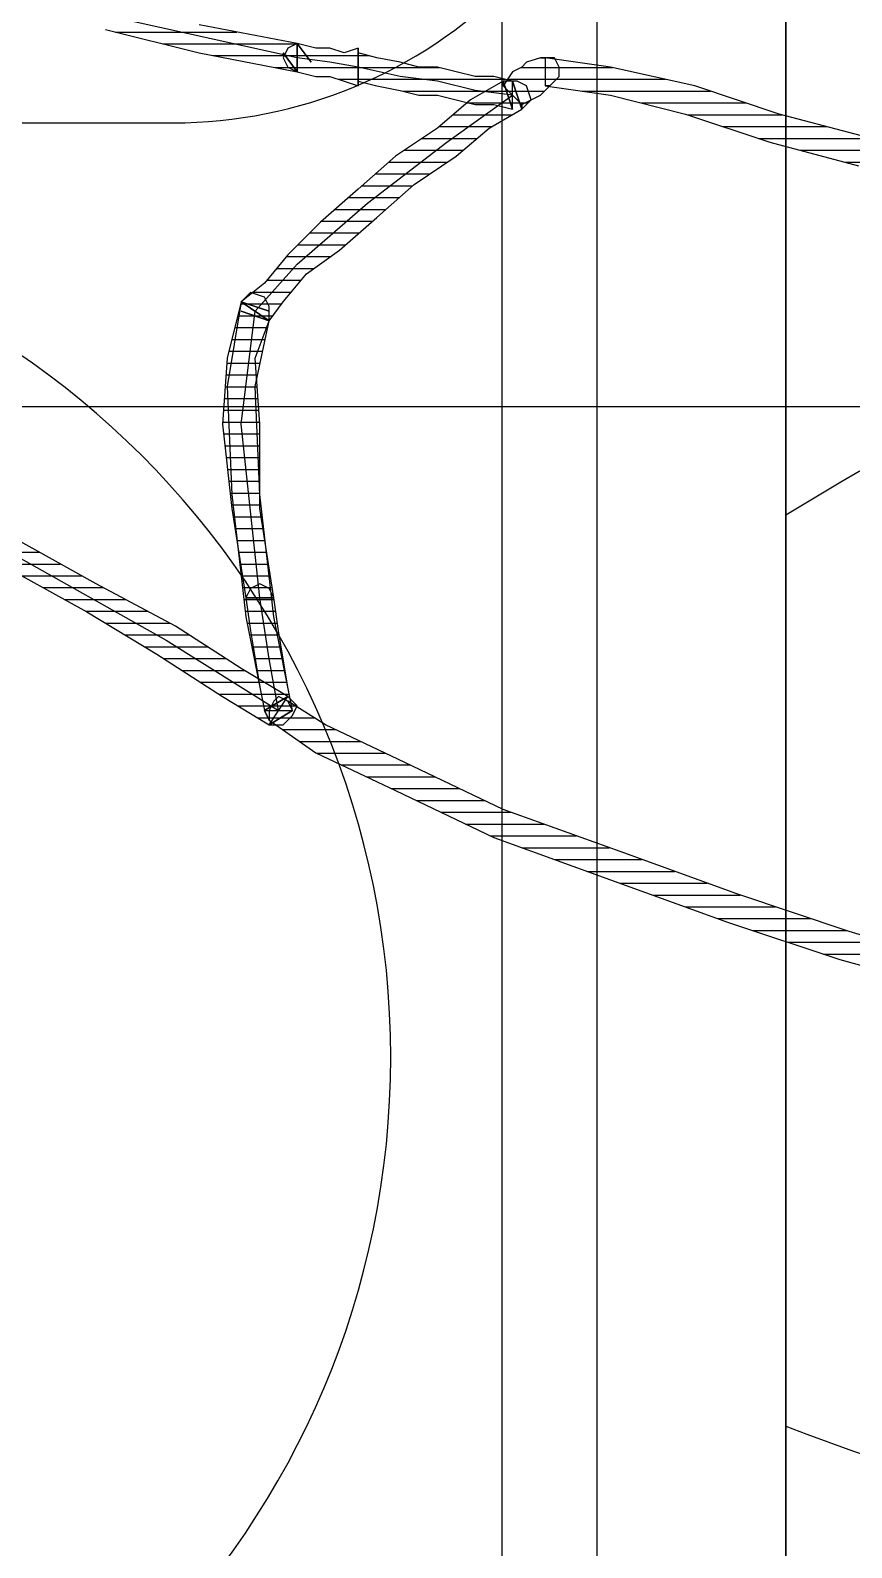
# Model space of a CAD drawing. Header units: millimetres. Extents: x 33350 to 35310, y -217097 to -211540.
# Drawn here: x 34432.34 to 34441.02, y -214561.31 to -214545.26 of the extents above; entities that cross this region are included whole.
import ezdxf

# ---------------------------------------------------------------- set-up
doc = ezdxf.new("R2010")
doc.units = ezdxf.units.MM
doc.header["$LTSCALE"] = 60
doc.header["$MEASUREMENT"] = 0
pattern_1 = [(360, (-5108.51305, -673.59423), (1e-16, 0.125), [25])]

# ---------------------------------------------------------------- blocks, each defined once
blk = doc.blocks.new('by')
at = {"ltscale": 30}
h = blk.add_hatch(dxfattribs=at)
h.set_pattern_fill('DC_LINES', color=256, scale=0.1, style=0)
h.set_pattern_definition(pattern_1)
edge = h.paths.add_edge_path(flags=0)
edge.add_line((6380.321, 2252.574), (6380.371, 2252.674))
edge.add_line((6380.371, 2252.674), (6380.865, 2253.021))
edge.add_line((6380.865, 2253.021), (6381.707, 2253.419))
edge.add_line((6381.707, 2253.419), (6382.745, 2253.916))
edge.add_line((6382.745, 2253.916), (6383.982, 2254.363))
edge.add_line((6383.982, 2254.363), (6385.219, 2254.81))
edge.add_line((6385.219, 2254.81), (6386.407, 2255.207))
edge.add_line((6386.407, 2255.207), (6387.495, 2255.505))
edge.add_line((6387.495, 2255.505), (6388.237, 2255.654))
edge.add_line((6388.237, 2255.654), (6388.237, 2255.356))
edge.add_line((6388.237, 2255.356), (6387.495, 2255.207))
edge.add_line((6387.495, 2255.207), (6386.506, 2254.909))
edge.add_line((6386.506, 2254.909), (6385.318, 2254.512))
edge.add_line((6385.318, 2254.512), (6384.081, 2254.065))
edge.add_line((6384.081, 2254.065), (6382.844, 2253.618))
edge.add_line((6382.844, 2253.618), (6381.805, 2253.121))
edge.add_line((6381.805, 2253.121), (6380.965, 2252.723))
edge.add_line((6380.965, 2252.723), (6380.568, 2252.475))
edge.add_line((6380.568, 2252.475), (6380.618, 2252.574))
edge.add_line((6380.618, 2252.574), (6380.568, 2252.475))
edge.add_line((6380.568, 2252.475), (6380.469, 2252.425))
edge.add_line((6380.469, 2252.425), (6380.42, 2252.475))
edge.add_line((6380.42, 2252.475), (6380.371, 2252.574))
edge.add_line((6380.371, 2252.574), (6380.371, 2252.674))
h = blk.add_hatch(dxfattribs=at)
h.set_pattern_fill('DC_LINES', color=256, scale=0.1, style=0)
h.set_pattern_definition(pattern_1)
edge = h.paths.add_edge_path(flags=0)
edge.add_line((6380.321, 2252.574), (6380.371, 2252.674))
edge.add_line((6380.371, 2252.674), (6380.865, 2253.021))
edge.add_line((6380.865, 2253.021), (6381.707, 2253.419))
edge.add_line((6381.707, 2253.419), (6382.745, 2253.916))
edge.add_line((6382.745, 2253.916), (6383.982, 2254.363))
edge.add_line((6383.982, 2254.363), (6385.219, 2254.81))
edge.add_line((6385.219, 2254.81), (6386.407, 2255.207))
edge.add_line((6386.407, 2255.207), (6387.495, 2255.505))
edge.add_line((6387.495, 2255.505), (6388.237, 2255.654))
edge.add_line((6388.237, 2255.654), (6388.237, 2255.356))
edge.add_line((6388.237, 2255.356), (6387.495, 2255.207))
edge.add_line((6387.495, 2255.207), (6386.506, 2254.909))
edge.add_line((6386.506, 2254.909), (6385.318, 2254.512))
edge.add_line((6385.318, 2254.512), (6384.081, 2254.065))
edge.add_line((6384.081, 2254.065), (6382.844, 2253.618))
edge.add_line((6382.844, 2253.618), (6381.805, 2253.121))
edge.add_line((6381.805, 2253.121), (6380.965, 2252.723))
edge.add_line((6380.965, 2252.723), (6380.568, 2252.475))
edge.add_line((6380.568, 2252.475), (6380.618, 2252.574))
edge.add_line((6380.618, 2252.574), (6380.568, 2252.475))
edge.add_line((6380.568, 2252.475), (6380.469, 2252.425))
edge.add_line((6380.469, 2252.425), (6380.42, 2252.475))
edge.add_line((6380.42, 2252.475), (6380.371, 2252.574))
edge.add_line((6380.371, 2252.574), (6380.371, 2252.674))
h = blk.add_hatch(dxfattribs=at)
h.set_pattern_fill('DC_LINES', color=256, scale=0.1, style=0)
h.set_pattern_definition(pattern_1)
edge = h.paths.add_edge_path(flags=0)
edge.add_line((6374.928, 2249.495), (6375.274, 2249.743))
edge.add_line((6375.274, 2249.743), (6375.918, 2250.091))
edge.add_line((6375.918, 2250.091), (6376.71, 2250.538))
edge.add_line((6376.71, 2250.538), (6377.551, 2251.035))
edge.add_line((6377.551, 2251.035), (6378.441, 2251.531))
edge.add_line((6378.441, 2251.531), (6379.183, 2251.978))
edge.add_line((6379.183, 2251.978), (6379.876, 2252.425))
edge.add_line((6379.876, 2252.425), (6380.371, 2252.723))
edge.add_line((6380.371, 2252.723), (6380.568, 2252.425))
edge.add_line((6380.568, 2252.425), (6380.074, 2252.127))
edge.add_line((6380.074, 2252.127), (6379.381, 2251.68))
edge.add_line((6379.381, 2251.68), (6378.54, 2251.233))
edge.add_line((6378.54, 2251.233), (6377.649, 2250.736))
edge.add_line((6377.649, 2250.736), (6376.808, 2250.24))
edge.add_line((6376.808, 2250.24), (6376.016, 2249.793))
edge.add_line((6376.016, 2249.793), (6375.472, 2249.445))
edge.add_line((6375.472, 2249.445), (6375.127, 2249.197))
h = blk.add_hatch(dxfattribs=at)
h.set_pattern_fill('DC_LINES', color=256, scale=0.1, style=0)
h.set_pattern_definition(pattern_1)
edge = h.paths.add_edge_path(flags=0)
edge.add_line((6380.321, 2252.574), (6380.568, 2252.425))
edge.add_line((6380.568, 2252.425), (6380.074, 2252.127))
edge.add_line((6380.074, 2252.127), (6379.381, 2251.68))
edge.add_line((6379.381, 2251.68), (6378.54, 2251.233))
edge.add_line((6378.54, 2251.233), (6377.649, 2250.736))
edge.add_line((6377.649, 2250.736), (6376.808, 2250.24))
edge.add_line((6376.808, 2250.24), (6376.016, 2249.793))
edge.add_line((6376.016, 2249.793), (6375.472, 2249.445))
edge.add_line((6375.472, 2249.445), (6375.127, 2249.197))
edge.add_line((6375.127, 2249.197), (6374.928, 2249.495))
edge.add_line((6374.928, 2249.495), (6375.274, 2249.743))
edge.add_line((6375.274, 2249.743), (6375.918, 2250.091))
edge.add_line((6375.918, 2250.091), (6376.71, 2250.538))
edge.add_line((6376.71, 2250.538), (6377.551, 2251.035))
edge.add_line((6377.551, 2251.035), (6378.441, 2251.531))
edge.add_line((6378.441, 2251.531), (6379.183, 2251.978))
edge.add_line((6379.183, 2251.978), (6379.876, 2252.425))
edge.add_line((6379.876, 2252.425), (6380.371, 2252.723))
edge.add_line((6380.371, 2252.723), (6380.618, 2252.574))
edge.add_line((6380.618, 2252.574), (6380.371, 2252.723))
edge.add_line((6380.371, 2252.723), (6380.519, 2252.723))
edge.add_line((6380.519, 2252.723), (6380.618, 2252.624))
edge.add_line((6380.618, 2252.624), (6380.668, 2252.525))
edge.add_line((6380.668, 2252.525), (6380.568, 2252.425))
h = blk.add_hatch(dxfattribs=at)
h.set_pattern_fill('DC_LINES', color=256, scale=0.1, style=0)
h.set_pattern_definition(pattern_1)
edge = h.paths.add_edge_path(flags=0)
edge.add_line((6380.371, 2248.352), (6380.074, 2248.253))
edge.add_line((6380.074, 2248.253), (6379.926, 2249.147))
edge.add_line((6379.926, 2249.147), (6379.974, 2250.289))
edge.add_line((6379.974, 2250.289), (6380.123, 2251.581))
edge.add_line((6380.123, 2251.581), (6380.321, 2252.574))
edge.add_line((6380.321, 2252.574), (6380.618, 2252.574))
edge.add_line((6380.618, 2252.574), (6380.42, 2251.581))
edge.add_line((6380.42, 2251.581), (6380.271, 2250.289))
edge.add_line((6380.271, 2250.289), (6380.222, 2249.147))
edge.add_line((6380.222, 2249.147), (6380.371, 2248.451))
edge.add_line((6380.371, 2248.451), (6380.074, 2248.352))
edge.add_line((6380.074, 2248.352), (6380.371, 2248.451))
edge.add_line((6380.371, 2248.451), (6380.371, 2248.302))
edge.add_line((6380.371, 2248.302), (6380.321, 2248.203))
edge.add_line((6380.321, 2248.203), (6380.173, 2248.153))
edge.add_line((6380.173, 2248.153), (6380.074, 2248.253))
h = blk.add_hatch(dxfattribs=at)
h.set_pattern_fill('DC_LINES', color=256, scale=0.1, style=0)
h.set_pattern_definition(pattern_1)
edge = h.paths.add_edge_path(flags=0)
edge.add_line((6380.074, 2248.253), (6379.926, 2249.147))
edge.add_line((6379.926, 2249.147), (6379.974, 2250.289))
edge.add_line((6379.974, 2250.289), (6380.123, 2251.581))
edge.add_line((6380.123, 2251.581), (6380.321, 2252.574))
edge.add_line((6380.321, 2252.574), (6380.618, 2252.574))
edge.add_line((6380.618, 2252.574), (6380.42, 2251.581))
edge.add_line((6380.42, 2251.581), (6380.271, 2250.289))
edge.add_line((6380.271, 2250.289), (6380.222, 2249.147))
edge.add_line((6380.222, 2249.147), (6380.371, 2248.451))
h = blk.add_hatch(dxfattribs=at)
h.set_pattern_fill('DC_LINES', color=256, scale=0.1, style=0)
h.set_pattern_definition(pattern_1)
edge = h.paths.add_edge_path(flags=0)
edge.add_line((6380.618, 2252.574), (6380.568, 2252.326))
edge.add_line((6380.568, 2252.326), (6380.519, 2252.028))
edge.add_line((6380.519, 2252.028), (6380.469, 2251.73))
edge.add_line((6380.469, 2251.73), (6380.42, 2251.382))
edge.add_line((6380.42, 2251.382), (6380.123, 2251.382))
edge.add_line((6380.123, 2251.382), (6380.173, 2251.73))
edge.add_line((6380.173, 2251.73), (6380.222, 2252.028))
edge.add_line((6380.222, 2252.028), (6380.271, 2252.326))
edge.add_line((6380.271, 2252.326), (6380.321, 2252.574))
h = blk.add_hatch(dxfattribs=at)
h.set_pattern_fill('DC_LINES', color=256, scale=0.1, style=0)
h.set_pattern_definition(pattern_1)
edge = h.paths.add_edge_path(flags=0)
edge.add_line((6380.123, 2251.382), (6380.173, 2251.73))
edge.add_line((6380.173, 2251.73), (6380.222, 2252.028))
edge.add_line((6380.222, 2252.028), (6380.271, 2252.326))
edge.add_line((6380.271, 2252.326), (6380.321, 2252.574))
edge.add_line((6380.321, 2252.574), (6380.618, 2252.574))
edge.add_line((6380.618, 2252.574), (6380.568, 2252.326))
edge.add_line((6380.568, 2252.326), (6380.519, 2252.028))
edge.add_line((6380.519, 2252.028), (6380.469, 2251.73))
edge.add_line((6380.469, 2251.73), (6380.42, 2251.382))
h = blk.add_hatch(dxfattribs=at)
h.set_pattern_fill('DC_LINES', color=256, scale=0.1, style=0)
h.set_pattern_definition(pattern_1)
edge = h.paths.add_edge_path(flags=0)
edge.add_line((6380.074, 2248.253), (6379.926, 2248.849))
edge.add_line((6379.926, 2248.849), (6379.876, 2249.544))
edge.add_line((6379.876, 2249.544), (6379.974, 2250.438))
edge.add_line((6379.974, 2250.438), (6380.123, 2251.382))
edge.add_line((6380.123, 2251.382), (6380.42, 2251.382))
edge.add_line((6380.42, 2251.382), (6380.271, 2250.438))
edge.add_line((6380.271, 2250.438), (6380.271, 2249.544))
edge.add_line((6380.271, 2249.544), (6380.222, 2248.849))
edge.add_line((6380.222, 2248.849), (6380.371, 2248.451))
h = blk.add_hatch(dxfattribs=at)
h.set_pattern_fill('DC_LINES', color=256, scale=0.1, style=0)
h.set_pattern_definition(pattern_1)
edge = h.paths.add_edge_path(flags=0)
edge.add_line((6380.42, 2251.382), (6380.371, 2251.283))
edge.add_line((6380.371, 2251.283), (6380.271, 2251.233))
edge.add_line((6380.271, 2251.233), (6380.173, 2251.283))
edge.add_line((6380.173, 2251.283), (6380.123, 2251.382))
h = blk.add_hatch(dxfattribs=at)
h.set_pattern_fill('DC_LINES', color=256, scale=0.1, style=0)
h.set_pattern_definition(pattern_1)
edge = h.paths.add_edge_path(flags=0)
edge.add_line((6382.943, 2246.216), (6382.844, 2245.918))
edge.add_line((6382.844, 2245.918), (6382.498, 2246.117))
edge.add_line((6382.498, 2246.117), (6382.152, 2246.415))
edge.add_line((6382.152, 2246.415), (6381.707, 2246.713))
edge.add_line((6381.707, 2246.713), (6381.31, 2247.061))
edge.add_line((6381.31, 2247.061), (6380.915, 2247.408))
edge.add_line((6380.915, 2247.408), (6380.568, 2247.756))
edge.add_line((6380.568, 2247.756), (6380.321, 2248.054))
edge.add_line((6380.321, 2248.054), (6380.074, 2248.253))
edge.add_line((6380.074, 2248.253), (6380.371, 2248.451))
edge.add_line((6380.371, 2248.451), (6380.519, 2248.253))
edge.add_line((6380.519, 2248.253), (6380.766, 2247.955))
edge.add_line((6380.766, 2247.955), (6381.113, 2247.706))
edge.add_line((6381.113, 2247.706), (6381.509, 2247.359))
edge.add_line((6381.509, 2247.359), (6381.904, 2247.011))
edge.add_line((6381.904, 2247.011), (6382.349, 2246.713))
edge.add_line((6382.349, 2246.713), (6382.696, 2246.415))
edge.add_line((6382.696, 2246.415), (6383.042, 2246.216))
edge.add_line((6383.042, 2246.216), (6382.943, 2245.918))
edge.add_line((6382.943, 2245.918), (6383.042, 2246.216))
edge.add_line((6383.042, 2246.216), (6383.141, 2246.117))
edge.add_line((6383.141, 2246.117), (6383.092, 2245.968))
edge.add_line((6383.092, 2245.968), (6382.993, 2245.918))
edge.add_line((6382.993, 2245.918), (6382.844, 2245.918))
h = blk.add_hatch(dxfattribs=at)
h.set_pattern_fill('DC_LINES', color=256, scale=0.1, style=0)
h.set_pattern_definition(pattern_1)
edge = h.paths.add_edge_path(flags=0)
edge.add_line((6382.844, 2245.968), (6382.844, 2245.918))
edge.add_line((6382.844, 2245.918), (6382.498, 2246.117))
edge.add_line((6382.498, 2246.117), (6382.152, 2246.415))
edge.add_line((6382.152, 2246.415), (6381.707, 2246.713))
edge.add_line((6381.707, 2246.713), (6381.31, 2247.061))
edge.add_line((6381.31, 2247.061), (6380.915, 2247.408))
edge.add_line((6380.915, 2247.408), (6380.568, 2247.756))
edge.add_line((6380.568, 2247.756), (6380.321, 2248.054))
edge.add_line((6380.321, 2248.054), (6380.074, 2248.253))
edge.add_line((6380.074, 2248.253), (6380.371, 2248.451))
edge.add_line((6380.371, 2248.451), (6380.519, 2248.253))
edge.add_line((6380.519, 2248.253), (6380.766, 2247.955))
edge.add_line((6380.766, 2247.955), (6381.113, 2247.706))
edge.add_line((6381.113, 2247.706), (6381.509, 2247.359))
edge.add_line((6381.509, 2247.359), (6381.904, 2247.011))
edge.add_line((6381.904, 2247.011), (6382.349, 2246.713))
edge.add_line((6382.349, 2246.713), (6382.696, 2246.415))
edge.add_line((6382.696, 2246.415), (6383.042, 2246.216))
edge.add_line((6383.042, 2246.216), (6383.042, 2246.166))
edge.add_line((6383.042, 2246.166), (6383.042, 2246.216))
edge.add_line((6383.042, 2246.216), (6383.141, 2246.117))
edge.add_line((6383.141, 2246.117), (6383.092, 2245.968))
edge.add_line((6383.092, 2245.968), (6382.993, 2245.918))
edge.add_line((6382.993, 2245.918), (6382.844, 2245.918))
h = blk.add_hatch(dxfattribs=at)
h.set_pattern_fill('DC_LINES', color=256, scale=0.1, style=0)
h.set_pattern_definition(pattern_1)
edge = h.paths.add_edge_path(flags=0)
edge.add_line((6389.523, 2247.905), (6389.474, 2247.657))
edge.add_line((6389.474, 2247.657), (6389.029, 2247.408))
edge.add_line((6389.029, 2247.408), (6388.385, 2247.16))
edge.add_line((6388.385, 2247.16), (6387.593, 2246.862))
edge.add_line((6387.593, 2246.862), (6386.703, 2246.514))
edge.add_line((6386.703, 2246.514), (6385.763, 2246.266))
edge.add_line((6385.763, 2246.266), (6384.873, 2245.968))
edge.add_line((6384.873, 2245.968), (6383.982, 2245.769))
edge.add_line((6383.982, 2245.769), (6383.29, 2245.67))
edge.add_line((6383.29, 2245.67), (6383.29, 2245.968))
edge.add_line((6383.29, 2245.968), (6383.982, 2246.067))
edge.add_line((6383.982, 2246.067), (6384.774, 2246.266))
edge.add_line((6384.774, 2246.266), (6385.665, 2246.564))
edge.add_line((6385.665, 2246.564), (6386.604, 2246.812))
edge.add_line((6386.604, 2246.812), (6387.495, 2247.16))
edge.add_line((6387.495, 2247.16), (6388.287, 2247.458))
edge.add_line((6388.287, 2247.458), (6388.929, 2247.706))
edge.add_line((6388.929, 2247.706), (6389.276, 2247.955))
edge.add_line((6389.276, 2247.955), (6389.226, 2247.706))
edge.add_line((6389.226, 2247.706), (6389.276, 2247.955))
edge.add_line((6389.276, 2247.955), (6389.425, 2247.955))
edge.add_line((6389.425, 2247.955), (6389.523, 2247.855))
edge.add_line((6389.523, 2247.855), (6389.573, 2247.756))
edge.add_line((6389.573, 2247.756), (6389.474, 2247.657))
h = blk.add_hatch(dxfattribs=at)
h.set_pattern_fill('DC_LINES', color=256, scale=0.1, style=0)
h.set_pattern_definition(pattern_1)
edge = h.paths.add_edge_path(flags=0)
edge.add_line((6381.31, 2245.968), (6381.31, 2245.918))
edge.add_line((6381.31, 2245.918), (6381.509, 2245.968))
edge.add_line((6381.509, 2245.968), (6381.756, 2246.017))
edge.add_line((6381.756, 2246.017), (6381.954, 2246.067))
edge.add_line((6381.954, 2246.067), (6382.152, 2246.067))
edge.add_line((6382.152, 2246.067), (6382.349, 2246.117))
edge.add_line((6382.349, 2246.117), (6382.548, 2246.166))
edge.add_line((6382.548, 2246.166), (6382.745, 2246.166))
edge.add_line((6382.745, 2246.166), (6382.943, 2246.216))
edge.add_line((6382.943, 2246.216), (6382.943, 2245.918))
edge.add_line((6382.943, 2245.918), (6382.745, 2245.868))
edge.add_line((6382.745, 2245.868), (6382.548, 2245.868))
edge.add_line((6382.548, 2245.868), (6382.349, 2245.819))
edge.add_line((6382.349, 2245.819), (6382.152, 2245.769))
edge.add_line((6382.152, 2245.769), (6381.954, 2245.769))
edge.add_line((6381.954, 2245.769), (6381.756, 2245.719))
edge.add_line((6381.756, 2245.719), (6381.509, 2245.67))
edge.add_line((6381.509, 2245.67), (6381.31, 2245.62))
edge.add_line((6381.31, 2245.62), (6381.31, 2245.57))
h = blk.add_hatch(dxfattribs=at)
h.set_pattern_fill('DC_LINES', color=256, scale=0.1, style=0)
h.set_pattern_definition(pattern_1)
edge = h.paths.add_edge_path(flags=0)
edge.add_line((6383.29, 2245.67), (6383.24, 2245.67))
edge.add_line((6383.24, 2245.67), (6383.092, 2245.719))
edge.add_line((6383.092, 2245.719), (6383.042, 2245.769))
edge.add_line((6383.042, 2245.769), (6382.943, 2245.819))
edge.add_line((6382.943, 2245.819), (6382.844, 2245.968))
edge.add_line((6382.844, 2245.968), (6383.042, 2246.166))
edge.add_line((6383.042, 2246.166), (6383.141, 2246.117))
edge.add_line((6383.141, 2246.117), (6383.24, 2246.067))
edge.add_line((6383.24, 2246.067), (6383.29, 2246.017))
edge.add_line((6383.29, 2246.017), (6383.339, 2245.968))
edge.add_line((6383.339, 2245.968), (6383.29, 2245.968))
edge.add_line((6383.29, 2245.968), (6383.339, 2245.968))
edge.add_line((6383.339, 2245.968), (6383.438, 2245.868))
edge.add_line((6383.438, 2245.868), (6383.438, 2245.769))
edge.add_line((6383.438, 2245.769), (6383.388, 2245.67))
edge.add_line((6383.388, 2245.67), (6383.24, 2245.67))
h = blk.add_hatch(dxfattribs=at)
h.set_pattern_fill('DC_LINES', color=256, scale=0.1, style=0)
h.set_pattern_definition(pattern_1)
edge = h.paths.add_edge_path(flags=0)
edge.add_line((6380.668, 2245.819), (6380.865, 2245.868))
edge.add_line((6380.865, 2245.868), (6381.013, 2245.868))
edge.add_line((6381.013, 2245.868), (6381.162, 2245.918))
edge.add_line((6381.162, 2245.918), (6381.31, 2245.968))
edge.add_line((6381.31, 2245.968), (6381.31, 2245.57))
edge.add_line((6381.31, 2245.57), (6381.162, 2245.62))
edge.add_line((6381.162, 2245.62), (6381.013, 2245.57))
edge.add_line((6381.013, 2245.57), (6380.865, 2245.57))
edge.add_line((6380.865, 2245.57), (6380.668, 2245.521))
h = blk.add_hatch(dxfattribs=at)
h.set_pattern_fill('DC_LINES', color=256, scale=0.1, style=0)
h.set_pattern_definition(pattern_1)
edge = h.paths.add_edge_path(flags=0)
edge.add_line((6374.235, 2244.279), (6374.532, 2244.378))
edge.add_line((6374.532, 2244.378), (6375.127, 2244.527))
edge.add_line((6375.127, 2244.527), (6375.819, 2244.676))
edge.add_line((6375.819, 2244.676), (6376.66, 2244.875))
edge.add_line((6376.66, 2244.875), (6377.6, 2245.123))
edge.add_line((6377.6, 2245.123), (6378.638, 2245.372))
edge.add_line((6378.638, 2245.372), (6379.629, 2245.62))
edge.add_line((6379.629, 2245.62), (6380.668, 2245.819))
edge.add_line((6380.668, 2245.819), (6380.668, 2245.521))
edge.add_line((6380.668, 2245.521), (6379.629, 2245.322))
edge.add_line((6379.629, 2245.322), (6378.638, 2245.074))
edge.add_line((6378.638, 2245.074), (6377.6, 2244.825))
edge.add_line((6377.6, 2244.825), (6376.66, 2244.577))
edge.add_line((6376.66, 2244.577), (6375.819, 2244.378))
edge.add_line((6375.819, 2244.378), (6375.127, 2244.229))
edge.add_line((6375.127, 2244.229), (6374.632, 2244.08))
edge.add_line((6374.632, 2244.08), (6374.335, 2243.981))
for p, q in [((6386.407, 2255.207, -4.505), (6387.495, 2255.505, -4.505)), ((6386.407, 2255.207, -4.505), (6387.495, 2255.505, -4.505)), ((6385.219, 2254.81, -4.505), (6386.407, 2255.207, -4.505)), ((6385.219, 2254.81, -4.505), (6386.407, 2255.207, -4.505)), ((6387.495, 2255.207, -4.505), (6386.506, 2254.909, -4.505)), ((6387.495, 2255.207, -4.505), (6386.506, 2254.909, -4.505)), ((6386.506, 2254.909, -4.505), (6385.318, 2254.512, -4.505)), ((6386.506, 2254.909, -4.505), (6385.318, 2254.512, -4.505)), ((6383.982, 2254.363, -4.505), (6385.219, 2254.81, -4.505)), ((6383.982, 2254.363, -4.505), (6385.219, 2254.81, -4.505)), ((6385.318, 2254.512, -4.505), (6384.081, 2254.065, -4.505)), ((6385.318, 2254.512, -4.505), (6384.081, 2254.065, -4.505)), ((6382.745, 2253.916, -4.505), (6383.982, 2254.363, -4.505)), ((6382.745, 2253.916, -4.505), (6383.982, 2254.363, -4.505)), ((6381.707, 2253.419, -4.505), (6382.745, 2253.916, -4.505)), ((6381.707, 2253.419, -4.505), (6382.745, 2253.916, -4.505)), ((6384.081, 2254.065, -4.505), (6382.844, 2253.618, -4.505)), ((6384.081, 2254.065, -4.505), (6382.844, 2253.618, -4.505)), ((6382.844, 2253.618, -4.505), (6381.805, 2253.121, -4.505)), ((6382.844, 2253.618, -4.505), (6381.805, 2253.121, -4.505)), ((6380.865, 2253.021, -4.505), (6381.707, 2253.419, -4.505)), ((6380.865, 2253.021, -4.505), (6381.707, 2253.419, -4.505)), ((6381.805, 2253.121, -4.505), (6380.965, 2252.723, -4.505)), ((6381.805, 2253.121, -4.505), (6380.965, 2252.723, -4.505)), ((6380.371, 2252.674, -4.505), (6380.865, 2253.021, -4.505)), ((6380.371, 2252.674, -4.505), (6380.865, 2253.021, -4.505)), ((6379.876, 2252.425, -4.505), (6380.371, 2252.723, -4.505)), ((6379.876, 2252.425, -4.505), (6380.371, 2252.723, -4.505)), ((6380.321, 2252.574, -4.505), (6380.371, 2252.674, -4.505)), ((6380.371, 2252.674, -4.505), (6380.321, 2252.574, -4.505)), ((6380.321, 2252.574, -4.505), (6380.371, 2252.674, -4.505)), ((6380.371, 2252.674, -4.505), (6380.321, 2252.574, -4.505)), ((6380.371, 2252.723, -4.505), (6380.618, 2252.574, -4.505)), ((6380.618, 2252.574, -4.505), (6380.371, 2252.723, -4.505)), ((6380.371, 2252.723, -4.505), (6380.519, 2252.723, -4.505)), ((6380.371, 2252.723, -4.505), (6380.568, 2252.425, -4.505)), ((6380.371, 2252.574, -4.505), (6380.371, 2252.674, -4.505)), ((6380.371, 2252.574, -4.505), (6380.371, 2252.674, -4.505)), ((6380.519, 2252.723, -4.505), (6380.618, 2252.624, -4.505)), ((6380.965, 2252.723, -4.505), (6380.568, 2252.475, -4.505)), ((6380.965, 2252.723, -4.505), (6380.568, 2252.475, -4.505)), ((6380.618, 2252.624, -4.505), (6380.668, 2252.525, -4.505)), ((6379.282, 2251.829, -4.505), (6380.469, 2252.574, -4.505)), ((6380.123, 2251.581, -4.505), (6380.321, 2252.574, -4.505)), ((6380.123, 2251.581, -4.505), (6380.321, 2252.574, -4.505)), ((6380.271, 2252.326, -4.505), (6380.321, 2252.574, -4.505)), ((6380.271, 2252.326, -4.505), (6380.321, 2252.574, -4.505)), ((6380.321, 2252.574, -4.505), (6380.568, 2252.425, -4.505)), ((6380.568, 2252.425, -4.505), (6380.321, 2252.574, -4.505)), ((6380.321, 2252.574, -4.505), (6380.321, 2252.574, -4.505)), ((6380.321, 2252.574, -4.505), (6380.321, 2252.574, -4.505)), ((6380.321, 2252.574, -4.505), (6380.321, 2252.574, -4.505)), ((6380.321, 2252.574, -4.505), (6380.618, 2252.574, -4.505)), ((6380.321, 2252.574, -4.505), (6380.618, 2252.574, -4.505)), ((6380.321, 2252.574, -4.505), (6380.618, 2252.574, -4.505)), ((6380.321, 2252.574, -4.505), (6380.618, 2252.574, -4.505)), ((6380.42, 2252.475, -4.505), (6380.371, 2252.574, -4.505)), ((6380.42, 2252.475, -4.505), (6380.371, 2252.574, -4.505)), ((6380.469, 2252.574, -4.505), (6380.371, 2252.028, -4.505)), ((6380.618, 2252.574, -4.505), (6380.42, 2251.581, -4.505)), ((6380.618, 2252.574, -4.505), (6380.42, 2251.581, -4.505)), ((6380.469, 2252.425, -4.505), (6380.42, 2252.475, -4.505)), ((6380.469, 2252.425, -4.505), (6380.42, 2252.475, -4.505)), ((6380.568, 2252.475, -4.505), (6380.469, 2252.425, -4.505)), ((6380.568, 2252.475, -4.505), (6380.469, 2252.425, -4.505)), ((6380.568, 2252.475, -4.505), (6380.618, 2252.574, -4.505)), ((6380.618, 2252.574, -4.505), (6380.568, 2252.475, -4.505)), ((6380.568, 2252.475, -4.505), (6380.618, 2252.574, -4.505)), ((6380.618, 2252.574, -4.505), (6380.568, 2252.475, -4.505)), ((6380.618, 2252.574, -4.505), (6380.568, 2252.326, -4.505)), ((6380.618, 2252.574, -4.505), (6380.568, 2252.326, -4.505)), ((6380.668, 2252.525, -4.505), (6380.568, 2252.425, -4.505)), ((6380.618, 2252.574, -4.505), (6380.618, 2252.574, -4.505)), ((6379.183, 2251.978, -4.505), (6379.876, 2252.425, -4.505)), ((6379.183, 2251.978, -4.505), (6379.876, 2252.425, -4.505)), ((6380.568, 2252.425, -4.505), (6380.074, 2252.127, -4.505)), ((6380.568, 2252.425, -4.505), (6380.074, 2252.127, -4.505)), ((6380.222, 2252.028, -4.505), (6380.271, 2252.326, -4.505)), ((6380.222, 2252.028, -4.505), (6380.271, 2252.326, -4.505)), ((6380.568, 2252.326, -4.505), (6380.519, 2252.028, -4.505)), ((6380.568, 2252.326, -4.505), (6380.519, 2252.028, -4.505)), ((6380.074, 2252.127, -4.505), (6379.381, 2251.68, -4.505)), ((6380.074, 2252.127, -4.505), (6379.381, 2251.68, -4.505)), ((6380.173, 2251.73, -4.505), (6380.222, 2252.028, -4.505)), ((6380.173, 2251.73, -4.505), (6380.222, 2252.028, -4.505)), ((6380.371, 2252.028, -4.505), (6380.271, 2251.382, -4.505)), ((6380.519, 2252.028, -4.505), (6380.469, 2251.73, -4.505)), ((6380.519, 2252.028, -4.505), (6380.469, 2251.73, -4.505)), ((6377.6, 2250.885, -4.505), (6379.282, 2251.829, -4.505)), ((6378.441, 2251.531, -4.505), (6379.183, 2251.978, -4.505)), ((6378.441, 2251.531, -4.505), (6379.183, 2251.978, -4.505)), ((6379.381, 2251.68, -4.505), (6378.54, 2251.233, -4.505)), ((6379.381, 2251.68, -4.505), (6378.54, 2251.233, -4.505)), ((6380.123, 2251.382, -4.505), (6380.173, 2251.73, -4.505)), ((6380.123, 2251.382, -4.505), (6380.173, 2251.73, -4.505)), ((6380.469, 2251.73, -4.505), (6380.42, 2251.382, -4.505)), ((6380.469, 2251.73, -4.505), (6380.42, 2251.382, -4.505)), ((6377.551, 2251.035, -4.505), (6378.441, 2251.531, -4.505)), ((6377.551, 2251.035, -4.505), (6378.441, 2251.531, -4.505)), ((6379.974, 2250.289, -4.505), (6380.123, 2251.581, -4.505)), ((6379.974, 2250.289, -4.505), (6380.123, 2251.581, -4.505)), ((6380.42, 2251.581, -4.505), (6380.271, 2250.289, -4.505)), ((6380.42, 2251.581, -4.505), (6380.271, 2250.289, -4.505)), ((6379.974, 2250.438, -4.505), (6380.123, 2251.382, -4.505)), ((6380.271, 2251.382, -4.505), (6380.074, 2249.544, -4.505)), ((6380.123, 2251.382, -4.505), (6380.123, 2251.382, -4.505)), ((6380.42, 2251.382, -4.505), (6380.123, 2251.382, -4.505)), ((6380.123, 2251.382, -4.505), (6380.123, 2251.382, -4.505)), ((6380.42, 2251.382, -4.505), (6380.123, 2251.382, -4.505)), ((6380.123, 2251.382, -4.505), (6380.42, 2251.382, -4.505)), ((6380.173, 2251.283, -4.505), (6380.123, 2251.382, -4.505)), ((6380.123, 2251.382, -4.505), (6380.42, 2251.382, -4.505)), ((6380.42, 2251.382, -4.505), (6380.271, 2250.438, -4.505)), ((6380.42, 2251.382, -4.505), (6380.371, 2251.283, -4.505)), ((6380.42, 2251.382, -4.505), (6380.42, 2251.382, -4.505)), ((6380.42, 2251.382, -4.505), (6380.42, 2251.382, -4.505)), ((6378.54, 2251.233, -4.505), (6377.649, 2250.736, -4.505)), ((6378.54, 2251.233, -4.505), (6377.649, 2250.736, -4.505)), ((6380.271, 2251.233, -4.505), (6380.173, 2251.283, -4.505)), ((6380.371, 2251.283, -4.505), (6380.271, 2251.233, -4.505)), ((6379.876, 2249.544, -4.505), (6379.974, 2250.438, -4.505)), ((6380.271, 2250.438, -4.505), (6380.271, 2249.544, -4.505)), ((6379.926, 2249.147, -4.505), (6379.974, 2250.289, -4.505)), ((6379.926, 2249.147, -4.505), (6379.974, 2250.289, -4.505)), ((6380.271, 2250.289, -4.505), (6380.222, 2249.147, -4.505)), ((6380.271, 2250.289, -4.505), (6380.222, 2249.147, -4.505)), ((6379.926, 2248.849, -4.505), (6379.876, 2249.544, -4.505)), ((6380.074, 2249.544, -4.505), (6380.222, 2248.352, -4.505)), ((6380.271, 2249.544, -4.505), (6380.222, 2248.849, -4.505)), ((6380.074, 2248.253, -4.505), (6379.926, 2249.147, -4.505)), ((6380.074, 2248.253, -4.505), (6379.926, 2249.147, -4.505)), ((6380.222, 2249.147, -4.505), (6380.371, 2248.451, -4.505)), ((6380.222, 2249.147, -4.505), (6380.371, 2248.451, -4.505)), ((6380.074, 2248.253, -4.505), (6379.926, 2248.849, -4.505)), ((6380.222, 2248.849, -4.505), (6380.371, 2248.451, -4.505)), ((6380.074, 2248.253, -4.505), (6380.371, 2248.451, -4.505)), ((6380.074, 2248.253, -4.505), (6380.371, 2248.451, -4.505)), ((6380.371, 2248.451, -4.505), (6380.074, 2248.352, -4.505)), ((6380.074, 2248.352, -4.505), (6380.371, 2248.451, -4.505)), ((6380.371, 2248.451, -4.505), (6380.074, 2248.253, -4.505)), ((6380.371, 2248.451, -4.505), (6380.074, 2248.253, -4.505)), ((6380.371, 2248.451, -4.505), (6380.519, 2248.253, -4.505)), ((6380.371, 2248.451, -4.505), (6380.519, 2248.253, -4.505)), ((6380.371, 2248.451, -4.505), (6380.371, 2248.302, -4.505)), ((6380.371, 2248.451, -4.505), (6380.371, 2248.451, -4.505)), ((6380.371, 2248.451, -4.505), (6380.371, 2248.451, -4.505)), ((6380.371, 2248.352, -4.505), (6380.074, 2248.253, -4.505)), ((6380.074, 2248.253, -4.505), (6380.371, 2248.352, -4.505)), ((6380.222, 2248.352, -4.505), (6380.668, 2247.855, -4.505)), ((6380.371, 2248.302, -4.505), (6380.321, 2248.203, -4.505)), ((6380.371, 2248.352, -4.505), (6380.371, 2248.352, -4.505)), ((6380.321, 2248.054, -4.505), (6380.074, 2248.253, -4.505)), ((6380.321, 2248.054, -4.505), (6380.074, 2248.253, -4.505)), ((6380.173, 2248.153, -4.505), (6380.074, 2248.253, -4.505)), ((6380.074, 2248.253, -4.505), (6380.074, 2248.253, -4.505)), ((6380.074, 2248.253, -4.505), (6380.074, 2248.253, -4.505)), ((6380.074, 2248.253, -4.505), (6380.074, 2248.253, -4.505)), ((6380.074, 2248.253, -4.505), (6380.074, 2248.253, -4.505)), ((6380.321, 2248.203, -4.505), (6380.173, 2248.153, -4.505)), ((6380.519, 2248.253, -4.505), (6380.766, 2247.955, -4.505)), ((6380.519, 2248.253, -4.505), (6380.766, 2247.955, -4.505)), ((6380.568, 2247.756, -4.505), (6380.321, 2248.054, -4.505)), ((6380.568, 2247.756, -4.505), (6380.321, 2248.054, -4.505)), ((6380.668, 2247.855, -4.505), (6381.41, 2247.21, -4.505)), ((6380.766, 2247.955, -4.505), (6381.113, 2247.706, -4.505)), ((6380.766, 2247.955, -4.505), (6381.113, 2247.706, -4.505)), ((6380.915, 2247.408, -4.505), (6380.568, 2247.756, -4.505)), ((6380.915, 2247.408, -4.505), (6380.568, 2247.756, -4.505)), ((6381.113, 2247.706, -4.505), (6381.509, 2247.359, -4.505)), ((6381.113, 2247.706, -4.505), (6381.509, 2247.359, -4.505)), ((6381.31, 2247.061, -4.505), (6380.915, 2247.408, -4.505)), ((6381.31, 2247.061, -4.505), (6380.915, 2247.408, -4.505)), ((6381.509, 2247.359, -4.505), (6381.904, 2247.011, -4.505)), ((6381.509, 2247.359, -4.505), (6381.904, 2247.011, -4.505)), ((6381.41, 2247.21, -4.505), (6382.251, 2246.564, -4.505)), ((6381.707, 2246.713, -4.505), (6381.31, 2247.061, -4.505)), ((6381.707, 2246.713, -4.505), (6381.31, 2247.061, -4.505)), ((6381.904, 2247.011, -4.505), (6382.349, 2246.713, -4.505)), ((6381.904, 2247.011, -4.505), (6382.349, 2246.713, -4.505)), ((6382.152, 2246.415, -4.505), (6381.707, 2246.713, -4.505)), ((6382.152, 2246.415, -4.505), (6381.707, 2246.713, -4.505)), ((6382.349, 2246.713, -4.505), (6382.696, 2246.415, -4.505)), ((6382.349, 2246.713, -4.505), (6382.696, 2246.415, -4.505)), ((6385.665, 2246.564, -4.505), (6386.604, 2246.812, -4.505)), ((6382.251, 2246.564, -4.505), (6382.943, 2246.067, -4.505)), ((6384.774, 2246.266, -4.505), (6385.665, 2246.564, -4.505)), ((6382.498, 2246.117, -4.505), (6382.152, 2246.415, -4.505)), ((6382.498, 2246.117, -4.505), (6382.152, 2246.415, -4.505)), ((6382.696, 2246.415, -4.505), (6383.042, 2246.216, -4.505)), ((6382.696, 2246.415, -4.505), (6383.042, 2246.216, -4.505)), ((6386.703, 2246.514, -4.505), (6385.763, 2246.266, -4.505)), ((6382.745, 2246.166, -4.505), (6382.943, 2246.216, -4.505)), ((6382.943, 2246.216, -4.505), (6382.844, 2245.918, -4.505)), ((6382.844, 2245.918, -4.505), (6382.943, 2246.216, -4.505)), ((6382.943, 2246.216, -4.505), (6382.943, 2245.918, -4.505)), ((6383.042, 2246.216, -4.505), (6382.943, 2245.918, -4.505)), ((6382.943, 2245.918, -4.505), (6383.042, 2246.216, -4.505)), ((6382.943, 2246.216, -4.505), (6382.943, 2246.216, -4.505)), ((6383.042, 2246.216, -4.505), (6383.042, 2246.166, -4.505)), ((6383.042, 2246.166, -4.505), (6383.042, 2246.216, -4.505)), ((6383.042, 2246.216, -4.505), (6383.141, 2246.117, -4.505)), ((6383.042, 2246.216, -4.505), (6383.141, 2246.117, -4.505)), ((6383.982, 2246.067, -4.505), (6384.774, 2246.266, -4.505)), ((6385.763, 2246.266, -4.505), (6384.873, 2245.968, -4.505)), ((6381.756, 2246.017, -4.505), (6381.954, 2246.067, -4.505)), ((6381.954, 2246.067, -4.505), (6382.152, 2246.067, -4.505)), ((6382.152, 2246.067, -4.505), (6382.349, 2246.117, -4.505)), ((6382.349, 2246.117, -4.505), (6382.548, 2246.166, -4.505)), ((6382.844, 2245.918, -4.505), (6382.498, 2246.117, -4.505)), ((6382.844, 2245.918, -4.505), (6382.498, 2246.117, -4.505)), ((6382.548, 2246.166, -4.505), (6382.745, 2246.166, -4.505)), ((6382.943, 2246.067, -4.505), (6382.548, 2246.017, -4.505)), ((6382.844, 2245.968, -4.505), (6383.042, 2246.166, -4.505)), ((6383.042, 2246.166, -4.505), (6383.141, 2246.117, -4.505)), ((6383.141, 2246.117, -4.505), (6383.092, 2245.968, -4.505)), ((6383.141, 2246.117, -4.505), (6383.092, 2245.968, -4.505)), ((6383.141, 2246.117, -4.505), (6383.24, 2246.067, -4.505)), ((6383.24, 2246.067, -4.505), (6383.29, 2246.017, -4.505)), ((6383.29, 2245.968, -4.505), (6383.982, 2246.067, -4.505)), ((6381.013, 2245.868, -4.505), (6381.162, 2245.918, -4.505)), ((6381.013, 2245.868, -4.505), (6381.162, 2245.918, -4.505)), ((6381.162, 2245.918, -4.505), (6381.31, 2245.968, -4.505)), ((6381.162, 2245.918, -4.505), (6381.31, 2245.968, -4.505)), ((6381.31, 2245.968, -4.505), (6381.31, 2245.918, -4.505)), ((6381.31, 2245.918, -4.505), (6381.509, 2245.968, -4.505)), ((6381.31, 2245.57, -4.505), (6381.31, 2245.968, -4.505)), ((6381.31, 2245.968, -4.505), (6381.31, 2245.968, -4.505)), ((6381.31, 2245.968, -4.505), (6381.31, 2245.57, -4.505)), ((6381.31, 2245.968, -4.505), (6381.31, 2245.57, -4.505)), ((6381.509, 2245.968, -4.505), (6381.756, 2246.017, -4.505)), ((6382.152, 2245.918, -4.505), (6381.756, 2245.868, -4.505)), ((6382.548, 2246.017, -4.505), (6382.152, 2245.918, -4.505)), ((6382.943, 2245.918, -4.505), (6382.745, 2245.868, -4.505)), ((6382.943, 2245.819, -4.505), (6382.844, 2245.968, -4.505)), ((6382.844, 2245.968, -4.505), (6382.844, 2245.918, -4.505)), ((6382.844, 2245.918, -4.505), (6382.844, 2245.968, -4.505)), ((6382.844, 2245.968, -4.505), (6382.844, 2245.968, -4.505)), ((6382.993, 2245.918, -4.505), (6382.844, 2245.918, -4.505)), ((6382.993, 2245.918, -4.505), (6382.844, 2245.918, -4.505)), ((6383.092, 2245.968, -4.505), (6382.993, 2245.918, -4.505)), ((6383.092, 2245.968, -4.505), (6382.993, 2245.918, -4.505)), ((6383.29, 2246.017, -4.505), (6383.339, 2245.968, -4.505)), ((6383.339, 2245.968, -4.505), (6383.29, 2245.968, -4.505)), ((6383.29, 2245.968, -4.505), (6383.339, 2245.968, -4.505)), ((6383.29, 2245.67, -4.505), (6383.29, 2245.968, -4.505)), ((6383.339, 2245.968, -4.505), (6383.438, 2245.868, -4.505)), ((6384.873, 2245.968, -4.505), (6383.982, 2245.769, -4.505)), ((6379.629, 2245.62, -4.505), (6380.668, 2245.819, -4.505)), ((6380.519, 2245.62, -4.505), (6380.668, 2245.819, -4.505)), ((6380.668, 2245.819, -4.505), (6380.519, 2245.62, -4.505)), ((6380.519, 2245.67, -4.505), (6380.568, 2245.769, -4.505)), ((6380.568, 2245.769, -4.505), (6380.668, 2245.819, -4.505)), ((6380.668, 2245.819, -4.505), (6380.865, 2245.868, -4.505)), ((6380.668, 2245.819, -4.505), (6380.865, 2245.868, -4.505)), ((6380.668, 2245.819, -4.505), (6380.668, 2245.819, -4.505)), ((6380.668, 2245.521, -4.505), (6380.668, 2245.819, -4.505)), ((6380.668, 2245.819, -4.505), (6380.668, 2245.819, -4.505)), ((6380.668, 2245.819, -4.505), (6380.668, 2245.521, -4.505)), ((6380.865, 2245.868, -4.505), (6381.013, 2245.868, -4.505)), ((6380.865, 2245.868, -4.505), (6381.013, 2245.868, -4.505)), ((6381.31, 2245.769, -4.505), (6381.013, 2245.719, -4.505)), ((6381.756, 2245.868, -4.505), (6381.31, 2245.769, -4.505)), ((6381.954, 2245.769, -4.505), (6381.756, 2245.719, -4.505)), ((6382.152, 2245.769, -4.505), (6381.954, 2245.769, -4.505)), ((6382.349, 2245.819, -4.505), (6382.152, 2245.769, -4.505)), ((6382.548, 2245.868, -4.505), (6382.349, 2245.819, -4.505)), ((6382.745, 2245.868, -4.505), (6382.548, 2245.868, -4.505)), ((6383.042, 2245.769, -4.505), (6382.943, 2245.819, -4.505)), ((6383.092, 2245.719, -4.505), (6383.042, 2245.769, -4.505)), ((6383.982, 2245.769, -4.505), (6383.29, 2245.67, -4.505)), ((6383.438, 2245.769, -4.505), (6383.388, 2245.67, -4.505)), ((6383.438, 2245.868, -4.505), (6383.438, 2245.769, -4.505)), ((6380.668, 2245.67, -4.505), (6378.638, 2245.223, -4.505)), ((6378.638, 2245.372, -4.505), (6379.629, 2245.62, -4.505)), ((6380.568, 2245.57, -4.505), (6380.519, 2245.67, -4.505)), ((6380.519, 2245.62, -4.505), (6380.519, 2245.62, -4.505)), ((6380.668, 2245.521, -4.505), (6380.568, 2245.57, -4.505)), ((6380.668, 2245.521, -4.505), (6380.816, 2245.719, -4.505)), ((6380.816, 2245.719, -4.505), (6380.668, 2245.521, -4.505)), ((6381.013, 2245.719, -4.505), (6380.668, 2245.67, -4.505)), ((6380.865, 2245.57, -4.505), (6380.668, 2245.521, -4.505)), ((6380.865, 2245.57, -4.505), (6380.668, 2245.521, -4.505)), ((6381.013, 2245.57, -4.505), (6380.865, 2245.57, -4.505)), ((6381.013, 2245.57, -4.505), (6380.865, 2245.57, -4.505)), ((6381.162, 2245.62, -4.505), (6381.013, 2245.57, -4.505)), ((6381.162, 2245.62, -4.505), (6381.013, 2245.57, -4.505)), ((6381.31, 2245.57, -4.505), (6381.162, 2245.62, -4.505)), ((6381.31, 2245.57, -4.505), (6381.162, 2245.62, -4.505)), ((6381.509, 2245.67, -4.505), (6381.31, 2245.62, -4.505)), ((6381.31, 2245.62, -4.505), (6381.31, 2245.57, -4.505)), ((6381.756, 2245.719, -4.505), (6381.509, 2245.67, -4.505)), ((6383.24, 2245.67, -4.505), (6383.092, 2245.719, -4.505)), ((6383.29, 2245.67, -4.505), (6383.24, 2245.67, -4.505)), ((6383.388, 2245.67, -4.505), (6383.24, 2245.67, -4.505)), ((6383.24, 2245.67, -4.505), (6383.29, 2245.67, -4.505)), ((6383.29, 2245.67, -4.505), (6383.29, 2245.67, -4.505)), ((6380.668, 2245.521, -4.505), (6379.629, 2245.322, -4.505)), ((6380.668, 2245.521, -4.505), (6380.668, 2245.521, -4.505))]:
    blk.add_line(p, q, dxfattribs=at)
at = {"ltscale": 30, "elevation": -4.505}
blk.add_lwpolyline([(6387.358, 2196.359), (6350.358, 2196.359), (6350.358, 2249.359), (6387.358, 2249.359)], close=True, dxfattribs=at)
blk.add_lwpolyline([(6379.358, 2199.359), (6358.358, 2199.359, -0.414214), (6353.358, 2204.359), (6353.358, 2241.359, -0.414214), (6358.358, 2246.359), (6379.358, 2246.359, -0.414214), (6384.358, 2241.359), (6384.358, 2204.359, -0.414214)], format="xyb", close=True, dxfattribs=at)
blk = doc.blocks.new('insan')
at = {"color": 7, "extrusion": (0, 0, -1)}
for p, q in [((6453.951, 3117.498), (6453.951, 3166.22)), ((6451.951, 3118.859), (6451.951, 3164.859))]:
    blk.add_line(p, q, dxfattribs=at)
at = {"color": 7}
blk.add_lwpolyline([(6453.951, 3166.22), (6453.951, 3117.498)], dxfattribs=at)
blk.add_lwpolyline([(6445.951, 3118.359), (6424.951, 3118.359, -0.414214), (6419.951, 3123.359), (6419.951, 3160.359, -0.414214), (6424.951, 3165.359), (6445.951, 3165.359, -0.414214), (6450.951, 3160.359), (6450.951, 3123.359, -0.414214)], format="xyb", close=True, dxfattribs=at)
blk.add_circle((6440.772, 3155.112), 9, dxfattribs=at)
at = {"color": 7, "extrusion": (0, 0, -1)}
for centre, radius, start, end in [((-6462.605, 3136.723), 23.912, 68.7824, 104.8017), ((-6466.754, 3169.935), 24.214, 284.8345, 301.92)]:
    blk.add_arc(centre, radius, start, end, dxfattribs=at)

msp = doc.modelspace()

# ---------------------------------------------------------------- block references
at = {"xscale": -1, "rotation": 180}
for name, p in [('by', (28054.493, -212299.882, 4.505)), ('insan', (27986.377, -211401.008))]:
    msp.add_blockref(name, p, dxfattribs=at)

doc.saveas('drawing.dxf')
